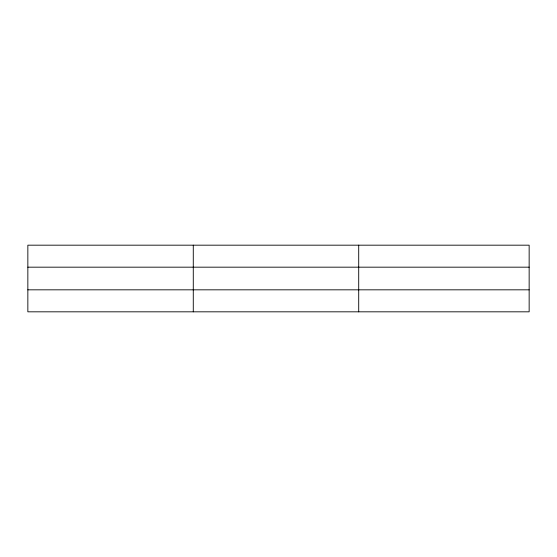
<?xml version="1.0" encoding="UTF-8"?>
<svg xmlns="http://www.w3.org/2000/svg" width="557" height="557" viewBox="0 0 557 557"><rect width="100%" height="100%" fill="white"/><g stroke="black" fill="none" stroke-linecap="round" stroke-linejoin="round"><path stroke-width="0.84" d="M193.279 245.177L193.279 311.823M358.708 245.177L358.708 311.823M529.15 289.828L529.15 311.823L27.85 311.823L27.85 245.177L529.15 245.177L529.15 289.828L27.85 289.828M27.85 267.172L529.15 267.172"/></g></svg>
